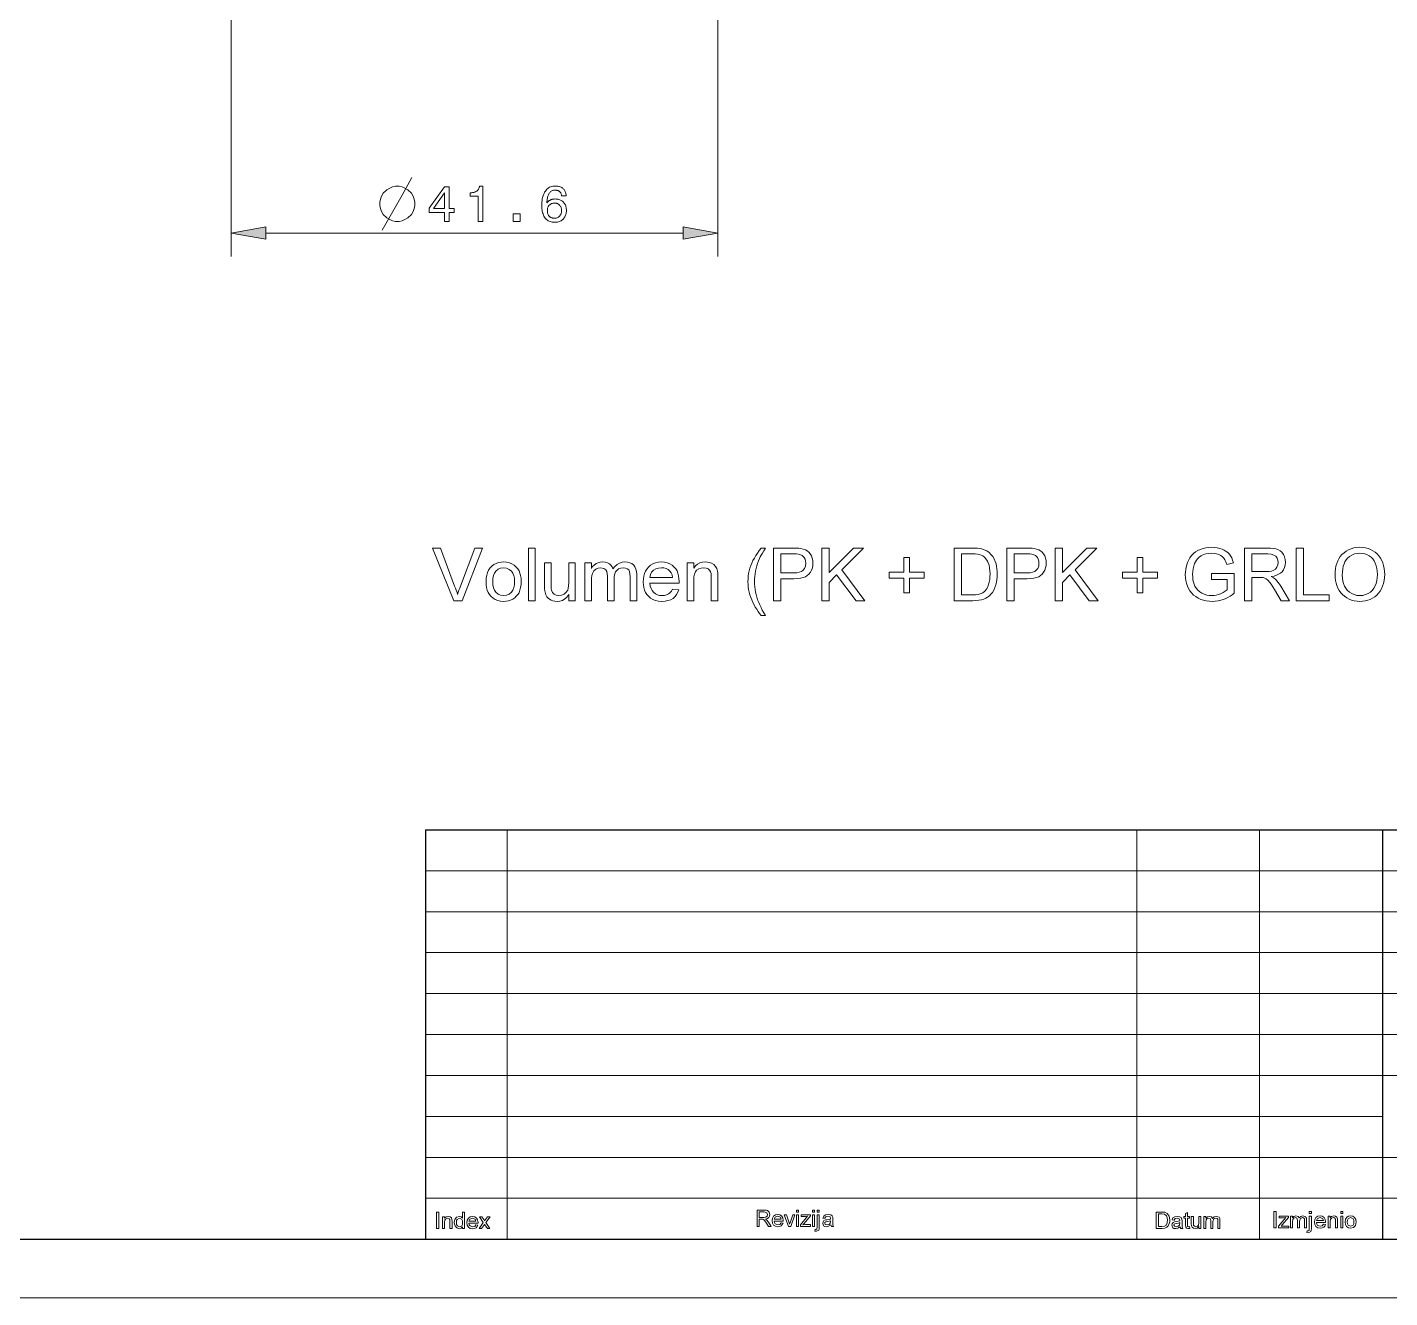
# Model space of a CAD drawing. Extents: x 0 to 297, y 0 to 420.
# Drawn here: x 108.4 to 224.8, y 0 to 108.6 of the extents above; entities that cross this region are included whole.
import ezdxf

# ---------------------------------------------------------------- set-up
doc = ezdxf.new("R2010")
doc.units = 0

msp = doc.modelspace()

# ---------------------------------------------------------------- linework, layer by layer
at = {"color": 7, "lineweight": 13}
for p, q in [((125.82, 138.32), (125.82, 89.01)), ((167.42, 138.32), (167.42, 89.01)), ((128.77, 91.01), (164.46, 91.01)), ((149.42, 40), (149.42, 5)), ((203.21, 40), (203.21, 5)), ((213.71, 40), (213.71, 5)), ((142.42, 36.5), (292, 36.5)), ((292, 33), (142.42, 33)), ((142.42, 29.5), (260.61, 29.5)), ((142.42, 26), (260.61, 26)), ((142.42, 22.5), (260.61, 22.5)), ((142.42, 19), (292, 19)), ((224.21, 15.5), (142.42, 15.5)), ((142.42, 12), (292, 12)), ((142.42, 8.5), (292, 8.5)), ((0, 0), (297, 0))]:
    msp.add_line(p, q, dxfattribs=at)
at = {"color": 7, "lineweight": 30}
for p, q in [((142.42, 40), (292, 40)), ((142.42, 40), (142.42, 5)), ((224.21, 40), (224.21, 5)), ((20, 5), (292, 5))]:
    msp.add_line(p, q, dxfattribs=at)
at = {"color": 7, "lineweight": 13}
msp.add_lwpolyline([(138.72, 91.26), (140.42, 94.26), (141.27, 95.76)], dxfattribs=at)
for points in [[(140.17, 95.01), (139.87, 95.01), (139.62, 94.96), (139.37, 94.86), (139.12, 94.71), (138.82, 94.41), (138.67, 94.16), (138.57, 93.91), (138.52, 93.66), (138.52, 93.36), (138.57, 93.11), (138.67, 92.86), (138.82, 92.61), (139.12, 92.31), (139.37, 92.16), (139.62, 92.06), (139.87, 92.01), (140.17, 92.01), (140.42, 92.06), (140.67, 92.16), (140.92, 92.31), (141.22, 92.61), (141.37, 92.86), (141.47, 93.11), (141.52, 93.36), (141.52, 93.66), (141.47, 93.91), (141.37, 94.16), (141.22, 94.41), (140.92, 94.71), (140.67, 94.86), (140.42, 94.96)], [(144.05, 92.01), (144.05, 92.76), (142.74, 92.76), (142.74, 93.14), (144.05, 94.95), (144.44, 94.95), (144.44, 93.1), (144.87, 93.1), (144.87, 92.76), (144.44, 92.76), (144.44, 92.01)], [(143.1, 93.1), (144.05, 93.1), (144.05, 94.44)], [(146.94, 92.01), (146.94, 94.15), (146.24, 94.15), (146.24, 94.45), (146.31, 94.46), (146.38, 94.46), (146.45, 94.47), (146.52, 94.48), (146.57, 94.49), (146.63, 94.51), (146.68, 94.53), (146.73, 94.55), (146.77, 94.57), (146.81, 94.6), (146.85, 94.62), (146.88, 94.66), (146.91, 94.69), (146.94, 94.73), (146.96, 94.77), (146.98, 94.82), (147, 94.87), (147.02, 94.92), (147.03, 94.97), (147.04, 95.03), (147.33, 95.03), (147.33, 92.01)], [(154.45, 94.2), (154.05, 94.2), (154.05, 94.25), (154.04, 94.29), (154.03, 94.33), (154.01, 94.37), (154, 94.41), (153.98, 94.44), (153.96, 94.48), (153.94, 94.51), (153.92, 94.53), (153.89, 94.56), (153.86, 94.58), (153.83, 94.6), (153.8, 94.62), (153.76, 94.64), (153.72, 94.65), (153.68, 94.66), (153.64, 94.67), (153.6, 94.68), (153.55, 94.68), (153.51, 94.68), (153.44, 94.68), (153.38, 94.67), (153.32, 94.66), (153.27, 94.64), (153.22, 94.62), (153.17, 94.59), (153.12, 94.55), (153.08, 94.51), (153.04, 94.46), (153, 94.41), (152.97, 94.36), (152.94, 94.29), (152.91, 94.23), (152.89, 94.15), (152.86, 94.07), (152.85, 93.99), (152.83, 93.9), (152.82, 93.8), (152.81, 93.7), (152.8, 93.6), (152.82, 93.63), (152.85, 93.66), (152.88, 93.69), (152.91, 93.71), (152.94, 93.74), (152.97, 93.76), (153, 93.78), (153.04, 93.8), (153.07, 93.82), (153.11, 93.84), (153.14, 93.86), (153.18, 93.87), (153.22, 93.88), (153.26, 93.9), (153.3, 93.9), (153.34, 93.91), (153.38, 93.92), (153.43, 93.92), (153.47, 93.93), (153.52, 93.93), (153.6, 93.92), (153.68, 93.92), (153.76, 93.9), (153.83, 93.88), (153.9, 93.86), (153.97, 93.83), (154.03, 93.79), (154.09, 93.75), (154.15, 93.7), (154.21, 93.65), (154.26, 93.6), (154.3, 93.54), (154.34, 93.47), (154.38, 93.41), (154.41, 93.34), (154.43, 93.26), (154.45, 93.19), (154.46, 93.1), (154.47, 93.02), (154.47, 92.93), (154.47, 92.85), (154.46, 92.76), (154.45, 92.68), (154.43, 92.6), (154.4, 92.53), (154.37, 92.46), (154.34, 92.39), (154.29, 92.33), (154.24, 92.26), (154.19, 92.21), (154.13, 92.15), (154.07, 92.11), (154.01, 92.06), (153.94, 92.03), (153.87, 92), (153.79, 91.97), (153.71, 91.95), (153.63, 91.94), (153.54, 91.93), (153.45, 91.93), (153.35, 91.93), (153.25, 91.94), (153.16, 91.96), (153.07, 91.99), (152.99, 92.02), (152.91, 92.06), (152.84, 92.11), (152.77, 92.16), (152.71, 92.22), (152.65, 92.29), (152.59, 92.37), (152.55, 92.45), (152.5, 92.54), (152.47, 92.64), (152.44, 92.74), (152.41, 92.85), (152.39, 92.96), (152.38, 93.08), (152.37, 93.21), (152.37, 93.34), (152.37, 93.5), (152.38, 93.65), (152.39, 93.79), (152.41, 93.93), (152.44, 94.06), (152.47, 94.18), (152.51, 94.29), (152.56, 94.4), (152.61, 94.5), (152.67, 94.59), (152.73, 94.68), (152.79, 94.75), (152.87, 94.82), (152.94, 94.87), (153.02, 94.92), (153.11, 94.96), (153.2, 94.99), (153.3, 95.02), (153.4, 95.03), (153.5, 95.03), (153.58, 95.03), (153.67, 95.02), (153.74, 95.01), (153.81, 95), (153.88, 94.98), (153.95, 94.95), (154.01, 94.93), (154.07, 94.89), (154.13, 94.86), (154.18, 94.82), (154.22, 94.77), (154.27, 94.72), (154.31, 94.67), (154.34, 94.61), (154.37, 94.55), (154.39, 94.49), (154.41, 94.42), (154.43, 94.35), (154.44, 94.28)], [(154.06, 92.93), (154.05, 92.99), (154.05, 93.04), (154.04, 93.09), (154.03, 93.14), (154.01, 93.19), (154, 93.24), (153.98, 93.28), (153.95, 93.32), (153.92, 93.36), (153.89, 93.4), (153.86, 93.43), (153.82, 93.46), (153.79, 93.49), (153.75, 93.51), (153.71, 93.53), (153.66, 93.54), (153.62, 93.56), (153.57, 93.56), (153.52, 93.57), (153.47, 93.57), (153.41, 93.57), (153.35, 93.56), (153.3, 93.56), (153.25, 93.54), (153.2, 93.53), (153.16, 93.51), (153.12, 93.49), (153.08, 93.46), (153.04, 93.43), (153, 93.4), (152.97, 93.36), (152.94, 93.32), (152.92, 93.28), (152.9, 93.24), (152.88, 93.19), (152.86, 93.15), (152.85, 93.09), (152.84, 93.04), (152.84, 92.98), (152.84, 92.92), (152.84, 92.87), (152.84, 92.81), (152.85, 92.75), (152.86, 92.7), (152.88, 92.65), (152.9, 92.61), (152.92, 92.56), (152.94, 92.52), (152.97, 92.48), (153, 92.45), (153.04, 92.41), (153.07, 92.38), (153.11, 92.36), (153.15, 92.33), (153.2, 92.31), (153.24, 92.3), (153.29, 92.28), (153.34, 92.28), (153.4, 92.27), (153.45, 92.27), (153.5, 92.27), (153.55, 92.28), (153.6, 92.29), (153.65, 92.3), (153.69, 92.31), (153.74, 92.33), (153.78, 92.36), (153.82, 92.39), (153.85, 92.42), (153.89, 92.45), (153.92, 92.49), (153.95, 92.53), (153.97, 92.57), (154, 92.62), (154.01, 92.66), (154.03, 92.71), (154.04, 92.76), (154.05, 92.82), (154.05, 92.87)], [(149.91, 92.01), (149.91, 92.66), (150.51, 92.66), (150.51, 92.01)], [(128.77, 91.53), (125.82, 91.01), (128.77, 90.49)], [(164.46, 90.49), (167.42, 91.01), (164.46, 91.53)], [(144.84, 59.58), (143.03, 64.08), (143.7, 64.08), (144.92, 60.84), (144.99, 60.65), (145.06, 60.47), (145.12, 60.29), (145.17, 60.12), (145.22, 60.3), (145.28, 60.48), (145.35, 60.66), (145.41, 60.84), (146.64, 64.08), (147.31, 64.08), (145.57, 59.58)], [(151.23, 59.58), (151.23, 64.08), (151.79, 64.08), (151.79, 59.58)], [(171.1, 58.33), (170.97, 58.5), (170.85, 58.67), (170.73, 58.85), (170.61, 59.04), (170.5, 59.24), (170.4, 59.44), (170.31, 59.65), (170.22, 59.87), (170.15, 60.09), (170.09, 60.31), (170.04, 60.53), (170.01, 60.75), (169.99, 60.98), (169.98, 61.21), (169.99, 61.45), (170.01, 61.68), (170.04, 61.91), (170.09, 62.13), (170.15, 62.36), (170.22, 62.58), (170.31, 62.79), (170.41, 63.01), (170.53, 63.22), (170.65, 63.44), (170.79, 63.65), (170.94, 63.87), (171.1, 64.08), (171.48, 64.08), (171.34, 63.85), (171.22, 63.64), (171.12, 63.47), (171.04, 63.32), (170.98, 63.2), (170.89, 62.99), (170.81, 62.77), (170.74, 62.56), (170.68, 62.33), (170.63, 62.11), (170.59, 61.89), (170.56, 61.66), (170.55, 61.44), (170.54, 61.21), (170.55, 60.99), (170.56, 60.77), (170.59, 60.54), (170.63, 60.32), (170.68, 60.1), (170.74, 59.88), (170.81, 59.66), (170.9, 59.44), (170.99, 59.22), (171.1, 59), (171.21, 58.78), (171.34, 58.55), (171.48, 58.33)], [(172.17, 59.58), (172.17, 64.08), (173.84, 64.08), (174.11, 64.08), (174.33, 64.07), (174.51, 64.04), (174.71, 63.99), (174.9, 63.93), (175.05, 63.84), (175.19, 63.72), (175.31, 63.58), (175.41, 63.41), (175.48, 63.22), (175.53, 63.02), (175.54, 62.8), (175.53, 62.59), (175.49, 62.38), (175.41, 62.19), (175.32, 62.01), (175.19, 61.85), (175.05, 61.73), (174.89, 61.63), (174.69, 61.56), (174.46, 61.5), (174.2, 61.47), (173.91, 61.46), (172.79, 61.46), (172.79, 59.58)], [(176.29, 59.58), (176.29, 64.08), (176.92, 64.08), (176.92, 62), (179, 64.08), (179.85, 64.08), (178, 62.23), (179.98, 59.58), (179.22, 59.58), (177.56, 61.79), (176.92, 61.15), (176.92, 59.58)], [(187.6, 59.58), (187.6, 64.08), (189.14, 64.08), (189.39, 64.08), (189.6, 64.07), (189.78, 64.05), (189.93, 64.02), (190.18, 63.94), (190.4, 63.84), (190.59, 63.7), (190.75, 63.54), (190.9, 63.35), (191.02, 63.15), (191.12, 62.93), (191.18, 62.74), (191.23, 62.53), (191.26, 62.32), (191.29, 62.09), (191.29, 61.86), (191.28, 61.61), (191.26, 61.38), (191.23, 61.16), (191.17, 60.95), (191.09, 60.7), (190.99, 60.48), (190.87, 60.29), (190.74, 60.13), (190.61, 60), (190.46, 59.89), (190.31, 59.8), (190.13, 59.72), (189.93, 59.66), (189.71, 59.62), (189.47, 59.59), (189.21, 59.58)], [(192.1, 59.58), (192.1, 64.08), (193.77, 64.08), (194.04, 64.08), (194.27, 64.07), (194.45, 64.04), (194.65, 63.99), (194.83, 63.93), (194.99, 63.84), (195.13, 63.72), (195.25, 63.58), (195.35, 63.41), (195.42, 63.22), (195.46, 63.02), (195.48, 62.8), (195.47, 62.59), (195.42, 62.38), (195.35, 62.19), (195.25, 62.01), (195.13, 61.85), (194.99, 61.73), (194.83, 61.63), (194.63, 61.56), (194.4, 61.5), (194.14, 61.47), (193.85, 61.46), (192.73, 61.46), (192.73, 59.58)], [(196.23, 59.58), (196.23, 64.08), (196.85, 64.08), (196.85, 62), (198.94, 64.08), (199.79, 64.08), (197.94, 62.23), (199.92, 59.58), (199.15, 59.58), (197.5, 61.79), (196.85, 61.15), (196.85, 59.58)], [(209.6, 61.4), (209.6, 61.9), (211.54, 61.9), (211.54, 60.22), (211.36, 60.09), (211.18, 59.97), (211, 59.87), (210.82, 59.78), (210.63, 59.7), (210.39, 59.62), (210.16, 59.57), (209.91, 59.53), (209.67, 59.52), (209.41, 59.53), (209.15, 59.57), (208.91, 59.62), (208.68, 59.7), (208.46, 59.8), (208.25, 59.93), (208.06, 60.07), (207.9, 60.23), (207.75, 60.42), (207.63, 60.62), (207.53, 60.84), (207.45, 61.07), (207.4, 61.31), (207.37, 61.55), (207.35, 61.81), (207.36, 62.03), (207.39, 62.24), (207.42, 62.44), (207.48, 62.64), (207.55, 62.84), (207.63, 63.03), (207.75, 63.25), (207.89, 63.44), (208.05, 63.61), (208.23, 63.75), (208.43, 63.87), (208.64, 63.97), (208.87, 64.05), (209.1, 64.1), (209.36, 64.14), (209.62, 64.15), (209.86, 64.14), (210.09, 64.11), (210.3, 64.06), (210.51, 63.99), (210.69, 63.91), (210.86, 63.8), (211, 63.69), (211.13, 63.56), (211.23, 63.41), (211.33, 63.24), (211.4, 63.04), (211.47, 62.83), (210.9, 62.68), (210.82, 62.9), (210.74, 63.07), (210.65, 63.22), (210.53, 63.34), (210.39, 63.44), (210.22, 63.53), (210.03, 63.59), (209.82, 63.63), (209.61, 63.65), (209.35, 63.63), (209.12, 63.59), (208.91, 63.52), (208.72, 63.43), (208.56, 63.32), (208.43, 63.19), (208.32, 63.05), (208.23, 62.9), (208.15, 62.75), (208.08, 62.53), (208.02, 62.31), (207.99, 62.08), (207.98, 61.84), (207.99, 61.6), (208.01, 61.38), (208.05, 61.18), (208.11, 60.99), (208.18, 60.82), (208.3, 60.63), (208.44, 60.47), (208.6, 60.33), (208.78, 60.22), (208.98, 60.13), (209.19, 60.07), (209.4, 60.03), (209.62, 60.02), (209.81, 60.03), (209.99, 60.06), (210.18, 60.11), (210.36, 60.18), (210.59, 60.29), (210.77, 60.4), (210.92, 60.51), (210.92, 61.4)], [(212.42, 59.58), (212.42, 64.08), (214.38, 64.08), (214.65, 64.08), (214.89, 64.05), (215.09, 64.02), (215.26, 63.96), (215.45, 63.86), (215.61, 63.72), (215.74, 63.54), (215.84, 63.33), (215.9, 63.1), (215.92, 62.86), (215.9, 62.63), (215.84, 62.43), (215.75, 62.23), (215.62, 62.06), (215.49, 61.94), (215.33, 61.84), (215.15, 61.76), (214.94, 61.69), (214.7, 61.65), (214.9, 61.53), (215.05, 61.42), (215.17, 61.29), (215.29, 61.15), (215.41, 60.99), (215.52, 60.82), (216.27, 59.58), (215.55, 59.58), (214.98, 60.53), (214.83, 60.78), (214.69, 60.99), (214.57, 61.15), (214.42, 61.33), (214.28, 61.45), (214.15, 61.52), (214.02, 61.56), (213.89, 61.58), (213.7, 61.58), (213.04, 61.58), (213.04, 59.58)], [(216.84, 59.58), (216.84, 64.08), (217.46, 64.08), (217.46, 60.08), (219.65, 60.08), (219.65, 59.58)], [(220.15, 61.77), (220.16, 62.05), (220.18, 62.3), (220.23, 62.54), (220.3, 62.77), (220.38, 62.98), (220.48, 63.17), (220.6, 63.35), (220.74, 63.52), (220.92, 63.68), (221.11, 63.83), (221.31, 63.94), (221.53, 64.03), (221.77, 64.1), (222.01, 64.13), (222.28, 64.15), (222.52, 64.13), (222.75, 64.1), (222.97, 64.04), (223.18, 63.96), (223.39, 63.85), (223.57, 63.72), (223.74, 63.58), (223.89, 63.41), (224.03, 63.23), (224.14, 63.03), (224.23, 62.81), (224.3, 62.58), (224.36, 62.34), (224.39, 62.09), (224.4, 61.83), (224.39, 61.56), (224.35, 61.31), (224.3, 61.06), (224.22, 60.83), (224.12, 60.61), (224.01, 60.41), (223.87, 60.22), (223.72, 60.06), (223.54, 59.92), (223.35, 59.8), (223.15, 59.7), (222.94, 59.62), (222.72, 59.57), (222.5, 59.53), (222.27, 59.52), (222.03, 59.53), (221.79, 59.57), (221.57, 59.63), (221.35, 59.72), (221.15, 59.83), (220.96, 59.96), (220.79, 60.11), (220.64, 60.27), (220.51, 60.46), (220.4, 60.66), (220.31, 60.87), (220.24, 61.09), (220.19, 61.31), (220.16, 61.54)], [(147.6, 61.21), (147.62, 61.5), (147.66, 61.76), (147.73, 61.99), (147.82, 62.2), (147.95, 62.38), (148.1, 62.54), (148.27, 62.67), (148.46, 62.77), (148.66, 62.84), (148.88, 62.88), (149.11, 62.9), (149.36, 62.88), (149.6, 62.83), (149.81, 62.74), (150.01, 62.62), (150.19, 62.46), (150.31, 62.31), (150.42, 62.13), (150.5, 61.94), (150.56, 61.73), (150.59, 61.5), (150.6, 61.26), (150.59, 60.96), (150.56, 60.7), (150.5, 60.47), (150.42, 60.27), (150.32, 60.11), (150.19, 59.96), (150.05, 59.83), (149.88, 59.72), (149.7, 59.63), (149.51, 59.57), (149.31, 59.53), (149.11, 59.52), (148.85, 59.54), (148.61, 59.59), (148.39, 59.68), (148.2, 59.8), (148.02, 59.96), (147.89, 60.11), (147.79, 60.29), (147.71, 60.49), (147.65, 60.71), (147.62, 60.95)], [(156.04, 59.58), (156.04, 62.83), (156.6, 62.83), (156.6, 62.34), (156.71, 62.5), (156.85, 62.63), (157, 62.75), (157.17, 62.83), (157.36, 62.88), (157.56, 62.9), (157.78, 62.88), (157.97, 62.83), (158.14, 62.74), (158.27, 62.62), (158.38, 62.48), (158.45, 62.31), (158.62, 62.52), (158.8, 62.68), (159.01, 62.8), (159.23, 62.87), (159.47, 62.9), (159.7, 62.88), (159.9, 62.83), (160.07, 62.75), (160.22, 62.63), (160.33, 62.48), (160.41, 62.29), (160.46, 62.07), (160.48, 61.81), (160.48, 59.58), (159.92, 59.58), (159.92, 61.61), (159.9, 61.89), (159.86, 62.08), (159.79, 62.21), (159.67, 62.31), (159.52, 62.37), (159.34, 62.4), (159.12, 62.37), (158.93, 62.3), (158.77, 62.17), (158.67, 62.04), (158.6, 61.88), (158.56, 61.68), (158.54, 61.45), (158.54, 59.58), (157.98, 59.58), (157.98, 61.67), (157.96, 61.89), (157.92, 62.07), (157.85, 62.21), (157.67, 62.35), (157.41, 62.4), (157.18, 62.37), (156.98, 62.28), (156.81, 62.13), (156.69, 61.92), (156.64, 61.74), (156.61, 61.52), (156.6, 61.25), (156.6, 59.58)], [(163.54, 60.58), (164.09, 60.52), (164, 60.3), (163.89, 60.1), (163.75, 59.93), (163.58, 59.78), (163.38, 59.67), (163.15, 59.59), (162.9, 59.54), (162.63, 59.52), (162.35, 59.54), (162.09, 59.59), (161.86, 59.68), (161.65, 59.8), (161.47, 59.96), (161.34, 60.11), (161.23, 60.29), (161.15, 60.48), (161.09, 60.7), (161.05, 60.93), (161.04, 61.18), (161.05, 61.44), (161.09, 61.68), (161.15, 61.91), (161.23, 62.11), (161.34, 62.29), (161.47, 62.45), (161.66, 62.61), (161.86, 62.73), (162.08, 62.82), (162.33, 62.88), (162.59, 62.9), (162.85, 62.88), (163.09, 62.83), (163.31, 62.74), (163.5, 62.62), (163.68, 62.46), (163.81, 62.3), (163.92, 62.13), (164, 61.93), (164.06, 61.72), (164.09, 61.48), (164.1, 61.23), (164.1, 61.08), (161.6, 61.08), (161.64, 60.84), (161.7, 60.63), (161.8, 60.45), (161.92, 60.3), (162.07, 60.18), (162.24, 60.09), (162.43, 60.04), (162.64, 60.02), (162.84, 60.04), (163.02, 60.08), (163.18, 60.16), (163.32, 60.26), (163.44, 60.41)], [(164.79, 59.58), (164.79, 62.83), (165.35, 62.83), (165.35, 62.37), (165.5, 62.56), (165.68, 62.71), (165.88, 62.81), (166.1, 62.88), (166.35, 62.9), (166.53, 62.88), (166.71, 62.85), (166.87, 62.79), (167.08, 62.67), (167.22, 62.52), (167.32, 62.33), (167.39, 62.11), (167.4, 61.98), (167.41, 61.8), (167.42, 61.58), (167.42, 59.58), (166.85, 59.58), (166.85, 61.54), (166.85, 61.74), (166.83, 61.91), (166.79, 62.04), (166.71, 62.18), (166.57, 62.3), (166.4, 62.37), (166.2, 62.4), (165.98, 62.37), (165.78, 62.3), (165.6, 62.18), (165.49, 62.04), (165.42, 61.86), (165.37, 61.62), (165.35, 61.34), (165.35, 59.58)], [(172.79, 61.96), (173.9, 61.96), (174.16, 61.97), (174.37, 62.01), (174.55, 62.08), (174.69, 62.18), (174.81, 62.34), (174.89, 62.54), (174.92, 62.79), (174.9, 62.97), (174.86, 63.13), (174.78, 63.28), (174.62, 63.44), (174.42, 63.54), (174.3, 63.57), (174.12, 63.58), (173.89, 63.58), (172.79, 63.58)], [(183.29, 60.27), (183.29, 61.52), (182.04, 61.52), (182.04, 62.02), (183.29, 62.02), (183.29, 63.27), (183.79, 63.27), (183.79, 62.02), (185.04, 62.02), (185.04, 61.52), (183.79, 61.52), (183.79, 60.27)], [(188.23, 60.08), (189.16, 60.08), (189.43, 60.09), (189.66, 60.12), (189.84, 60.17), (190.06, 60.27), (190.23, 60.41), (190.36, 60.57), (190.47, 60.76), (190.55, 60.99), (190.6, 61.18), (190.64, 61.39), (190.66, 61.62), (190.67, 61.87), (190.66, 62.14), (190.63, 62.39), (190.59, 62.61), (190.52, 62.81), (190.44, 62.97), (190.32, 63.15), (190.19, 63.3), (190.05, 63.41), (189.9, 63.49), (189.76, 63.53), (189.59, 63.56), (189.39, 63.58), (189.15, 63.58), (188.23, 63.58)], [(192.73, 61.96), (193.84, 61.96), (194.1, 61.97), (194.31, 62.01), (194.49, 62.08), (194.62, 62.18), (194.75, 62.34), (194.83, 62.54), (194.85, 62.79), (194.84, 62.97), (194.79, 63.13), (194.72, 63.28), (194.56, 63.44), (194.36, 63.54), (194.24, 63.57), (194.06, 63.58), (193.83, 63.58), (192.73, 63.58)], [(203.23, 60.27), (203.23, 61.52), (201.98, 61.52), (201.98, 62.02), (203.23, 62.02), (203.23, 63.27), (203.73, 63.27), (203.73, 62.02), (204.98, 62.02), (204.98, 61.52), (203.73, 61.52), (203.73, 60.27)], [(213.04, 62.08), (214.27, 62.08), (214.51, 62.09), (214.71, 62.12), (214.87, 62.17), (215.05, 62.28), (215.18, 62.44), (215.27, 62.64), (215.29, 62.85), (215.27, 63.05), (215.2, 63.23), (215.08, 63.38), (214.91, 63.49), (214.69, 63.56), (214.41, 63.58), (213.04, 63.58)], [(220.77, 61.77), (220.78, 61.51), (220.82, 61.26), (220.88, 61.04), (220.96, 60.84), (221.07, 60.65), (221.2, 60.49), (221.38, 60.32), (221.58, 60.19), (221.79, 60.1), (222.02, 60.04), (222.27, 60.02), (222.52, 60.04), (222.76, 60.1), (222.97, 60.19), (223.17, 60.32), (223.35, 60.49), (223.48, 60.66), (223.58, 60.85), (223.67, 61.06), (223.73, 61.3), (223.76, 61.55), (223.77, 61.83), (223.76, 62.1), (223.73, 62.34), (223.67, 62.57), (223.59, 62.79), (223.49, 62.98), (223.37, 63.15), (223.23, 63.3), (223.06, 63.42), (222.88, 63.52), (222.69, 63.59), (222.49, 63.63), (222.28, 63.65), (222.04, 63.63), (221.81, 63.58), (221.6, 63.49), (221.4, 63.37), (221.22, 63.21), (221.1, 63.08), (221, 62.92), (220.92, 62.74), (220.85, 62.53), (220.81, 62.3), (220.78, 62.04)], [(148.17, 61.21), (148.18, 60.93), (148.23, 60.69), (148.32, 60.48), (148.43, 60.32), (148.63, 60.15), (148.85, 60.05), (149.11, 60.02), (149.36, 60.05), (149.58, 60.15), (149.78, 60.32), (149.89, 60.49), (149.98, 60.7), (150.03, 60.94), (150.04, 61.23), (150.03, 61.5), (149.98, 61.73), (149.89, 61.93), (149.77, 62.1), (149.58, 62.26), (149.36, 62.36), (149.11, 62.4), (148.85, 62.36), (148.63, 62.27), (148.43, 62.1), (148.32, 61.94), (148.23, 61.73), (148.18, 61.49)], [(154.67, 59.58), (154.67, 60.1), (154.51, 59.89), (154.33, 59.73), (154.13, 59.61), (153.91, 59.54), (153.67, 59.52), (153.49, 59.53), (153.32, 59.57), (153.16, 59.63), (152.95, 59.76), (152.8, 59.91), (152.7, 60.09), (152.64, 60.31), (152.62, 60.44), (152.61, 60.61), (152.6, 60.83), (152.6, 62.83), (153.17, 62.83), (153.17, 61.05), (153.17, 60.8), (153.18, 60.61), (153.2, 60.48), (153.28, 60.29), (153.42, 60.14), (153.6, 60.05), (153.82, 60.02), (154.06, 60.05), (154.28, 60.15), (154.46, 60.3), (154.58, 60.49), (154.63, 60.65), (154.66, 60.86), (154.67, 61.12), (154.67, 62.83), (155.23, 62.83), (155.23, 59.58)], [(161.6, 61.58), (163.54, 61.58), (163.5, 61.8), (163.43, 61.98), (163.32, 62.12), (163.17, 62.24), (163, 62.33), (162.8, 62.38), (162.59, 62.4), (162.34, 62.37), (162.11, 62.3), (161.91, 62.18), (161.75, 62.01), (161.65, 61.81)], [(143.38, 5.92), (143.38, 7.32), (143.57, 7.32), (143.57, 5.92)], [(145.59, 5.92), (145.59, 6.07), (145.48, 5.94), (145.32, 5.9), (145.1, 5.97), (144.95, 6.15), (144.91, 6.28), (144.89, 6.42), (144.91, 6.57), (144.94, 6.7), (145.09, 6.88), (145.32, 6.95), (145.48, 6.91), (145.59, 6.8), (145.59, 7.32), (145.77, 7.32), (145.77, 5.92)], [(170.76, 6.09), (170.76, 7.49), (171.37, 7.49), (171.53, 7.48), (171.64, 7.45), (171.79, 7.32), (171.85, 7.11), (171.83, 6.97), (171.76, 6.86), (171.64, 6.78), (171.47, 6.73), (171.58, 6.66), (171.73, 6.47), (171.96, 6.09), (171.74, 6.09), (171.56, 6.38), (171.43, 6.58), (171.34, 6.67), (171.26, 6.71), (171.16, 6.71), (170.95, 6.71), (170.95, 6.09)], [(170.95, 6.87), (171.34, 6.87), (171.52, 6.89), (171.62, 6.98), (171.65, 7.11), (171.59, 7.27), (171.38, 7.34), (170.95, 7.34)], [(172.81, 6.4), (172.98, 6.38), (172.92, 6.25), (172.83, 6.15), (172.69, 6.09), (172.53, 6.07), (172.33, 6.11), (172.17, 6.21), (172.07, 6.37), (172.04, 6.59), (172.07, 6.81), (172.17, 6.98), (172.33, 7.09), (172.52, 7.12), (172.71, 7.09), (172.86, 6.99), (172.96, 6.82), (172.99, 6.6), (172.99, 6.56), (172.21, 6.56), (172.24, 6.42), (172.31, 6.31), (172.53, 6.23), (172.7, 6.27)], [(173.45, 6.09), (173.09, 7.1), (173.27, 7.1), (173.48, 6.5), (173.54, 6.29), (173.61, 6.48), (173.82, 7.1), (174, 7.1), (173.66, 6.09)], [(174.14, 7.32), (174.14, 7.49), (174.31, 7.49), (174.31, 7.32)], [(174.14, 6.09), (174.14, 7.1), (174.31, 7.1), (174.31, 6.09)], [(174.47, 6.09), (174.47, 6.24), (175.08, 6.97), (174.9, 6.95), (174.53, 6.95), (174.53, 7.1), (175.32, 7.1), (175.32, 6.99), (174.78, 6.35), (174.68, 6.23), (174.89, 6.25), (175.34, 6.25), (175.34, 6.09)], [(175.5, 7.32), (175.5, 7.49), (175.67, 7.49), (175.67, 7.32)], [(175.5, 6.09), (175.5, 7.1), (175.67, 7.1), (175.67, 6.09)], [(175.7, 5.7), (175.73, 5.85), (175.81, 5.84), (175.88, 5.87), (175.91, 6.05), (175.91, 7.1), (176.08, 7.1), (176.08, 6.04), (176.07, 5.88), (176.03, 5.78), (175.83, 5.68)], [(175.91, 7.32), (175.91, 7.49), (176.08, 7.49), (176.08, 7.32)], [(177.07, 6.23), (176.88, 6.11), (176.7, 6.07), (176.56, 6.09), (176.45, 6.15), (176.37, 6.36), (176.4, 6.49), (176.48, 6.59), (176.6, 6.65), (176.75, 6.67), (176.92, 6.7), (177.05, 6.73), (177.05, 6.77), (177, 6.91), (176.81, 6.97), (176.64, 6.93), (176.56, 6.79), (176.38, 6.81), (176.46, 6.98), (176.61, 7.09), (176.85, 7.12), (177.06, 7.09), (177.18, 7.01), (177.23, 6.89), (177.24, 6.74), (177.24, 6.52), (177.24, 6.34), (177.25, 6.23), (177.3, 6.09), (177.12, 6.09)], [(204.88, 5.93), (204.88, 7.33), (205.36, 7.33), (205.6, 7.31), (205.81, 7.21), (205.9, 7.1), (205.97, 6.97), (206.01, 6.82), (206.03, 6.64), (206.02, 6.49), (205.99, 6.36), (205.9, 6.15), (205.77, 6.02), (205.6, 5.95), (205.38, 5.93)], [(205.07, 6.09), (205.36, 6.09), (205.58, 6.11), (205.7, 6.19), (205.8, 6.37), (205.82, 6.49), (205.83, 6.64), (205.81, 6.84), (205.76, 6.99), (205.59, 7.15), (205.36, 7.18), (205.07, 7.18)], [(207.72, 6.08), (207.74, 5.93), (207.61, 5.91), (207.46, 5.94), (207.39, 6.02), (207.37, 6.22), (207.37, 6.79), (207.23, 6.79), (207.23, 6.94), (207.37, 6.94), (207.37, 7.19), (207.54, 7.29), (207.54, 6.94), (207.72, 6.94), (207.72, 6.79), (207.54, 6.79), (207.54, 6.2), (207.55, 6.11), (207.58, 6.08), (207.64, 6.07)], [(214.92, 5.97), (214.92, 7.37), (215.11, 7.37), (215.11, 5.97)], [(216.34, 5.97), (216.34, 6.98), (216.51, 6.98), (216.51, 6.83), (216.64, 6.95), (216.81, 7), (216.99, 6.95), (217.09, 6.82), (217.23, 6.96), (217.4, 7), (217.64, 6.92), (217.7, 6.81), (217.72, 6.66), (217.72, 5.97), (217.54, 5.97), (217.54, 6.6), (217.53, 6.75), (217.47, 6.82), (217.36, 6.85), (217.19, 6.78), (217.12, 6.55), (217.12, 5.97), (216.94, 5.97), (216.94, 6.62), (216.9, 6.79), (216.76, 6.85), (216.63, 6.81), (216.54, 6.7), (216.51, 6.49), (216.51, 5.97)], [(217.95, 7.2), (217.95, 7.37), (218.13, 7.37), (218.13, 7.2)], [(219.17, 6.28), (219.34, 6.26), (219.28, 6.13), (219.18, 6.03), (219.05, 5.97), (218.88, 5.95), (218.68, 5.99), (218.52, 6.09), (218.42, 6.25), (218.39, 6.47), (218.42, 6.69), (218.52, 6.86), (218.68, 6.97), (218.87, 7), (219.06, 6.97), (219.21, 6.87), (219.31, 6.7), (219.34, 6.48), (219.34, 6.44), (218.57, 6.44), (218.6, 6.3), (218.66, 6.19), (218.89, 6.11), (219.06, 6.15)], [(219.56, 5.97), (219.56, 6.98), (219.73, 6.98), (219.73, 6.84), (219.86, 6.96), (220.04, 7), (220.2, 6.97), (220.31, 6.88), (220.36, 6.76), (220.37, 6.59), (220.37, 5.97), (220.2, 5.97), (220.2, 6.58), (220.18, 6.73), (220.11, 6.82), (219.99, 6.85), (219.81, 6.78), (219.75, 6.68), (219.73, 6.52), (219.73, 5.97)], [(220.65, 7.2), (220.65, 7.37), (220.82, 7.37), (220.82, 7.2)], [(221.02, 6.48), (221.05, 6.72), (221.17, 6.89), (221.31, 6.97), (221.48, 7), (221.67, 6.97), (221.82, 6.87), (221.92, 6.7), (221.95, 6.49), (221.93, 6.32), (221.89, 6.19), (221.72, 6.01), (221.48, 5.95), (221.29, 5.99), (221.14, 6.09), (221.05, 6.25)], [(143.88, 5.92), (143.88, 6.93), (144.06, 6.93), (144.06, 6.79), (144.19, 6.91), (144.37, 6.95), (144.53, 6.92), (144.64, 6.83), (144.69, 6.7), (144.7, 6.54), (144.7, 5.92), (144.52, 5.92), (144.52, 6.53), (144.51, 6.68), (144.44, 6.76), (144.32, 6.79), (144.14, 6.73), (144.08, 6.63), (144.06, 6.46), (144.06, 5.92)], [(145.07, 6.42), (145.09, 6.26), (145.15, 6.15), (145.33, 6.05), (145.52, 6.14), (145.58, 6.25), (145.59, 6.41), (145.58, 6.58), (145.52, 6.7), (145.33, 6.79), (145.14, 6.7), (145.09, 6.59)], [(146.74, 6.23), (146.91, 6.21), (146.85, 6.08), (146.75, 5.98), (146.62, 5.92), (146.46, 5.9), (146.25, 5.93), (146.1, 6.04), (146, 6.2), (145.96, 6.42), (146, 6.64), (146.1, 6.81), (146.25, 6.91), (146.45, 6.95), (146.63, 6.92), (146.79, 6.81), (146.88, 6.65), (146.92, 6.43), (146.92, 6.39), (146.14, 6.39), (146.17, 6.24), (146.24, 6.14), (146.46, 6.05), (146.63, 6.1)], [(146.14, 6.54), (146.74, 6.54), (146.67, 6.71), (146.45, 6.79), (146.23, 6.72)], [(147.01, 5.92), (147.37, 6.43), (147.03, 6.93), (147.24, 6.93), (147.41, 6.69), (147.48, 6.58), (147.56, 6.68), (147.73, 6.93), (147.94, 6.93), (147.58, 6.43), (147.93, 5.92), (147.72, 5.92), (147.51, 6.22), (147.48, 6.27), (147.22, 5.92)], [(172.21, 6.71), (172.82, 6.71), (172.75, 6.88), (172.52, 6.97), (172.31, 6.9)], [(177.05, 6.58), (176.93, 6.55), (176.77, 6.52), (176.63, 6.49), (176.56, 6.44), (176.54, 6.37), (176.59, 6.27), (176.74, 6.23), (176.91, 6.27), (177.02, 6.37), (177.05, 6.52)], [(206.9, 6.07), (206.72, 5.95), (206.54, 5.91), (206.39, 5.93), (206.29, 5.99), (206.2, 6.2), (206.23, 6.33), (206.32, 6.43), (206.44, 6.49), (206.59, 6.51), (206.76, 6.54), (206.88, 6.57), (206.88, 6.61), (206.84, 6.75), (206.65, 6.81), (206.48, 6.77), (206.4, 6.63), (206.22, 6.65), (206.3, 6.82), (206.45, 6.93), (206.68, 6.96), (206.89, 6.93), (207.01, 6.85), (207.07, 6.73), (207.08, 6.58), (207.08, 6.36), (207.08, 6.18), (207.09, 6.07), (207.14, 5.93), (206.96, 5.93)], [(206.88, 6.42), (206.77, 6.39), (206.61, 6.36), (206.47, 6.33), (206.4, 6.28), (206.38, 6.21), (206.43, 6.11), (206.57, 6.07), (206.75, 6.11), (206.85, 6.21), (206.88, 6.36)], [(208.52, 5.93), (208.52, 6.09), (208.38, 5.96), (208.21, 5.91), (208.05, 5.95), (207.94, 6.03), (207.88, 6.16), (207.87, 6.32), (207.87, 6.94), (208.05, 6.94), (208.05, 6.39), (208.06, 6.21), (208.13, 6.11), (208.25, 6.07), (208.39, 6.11), (208.49, 6.21), (208.52, 6.41), (208.52, 6.94), (208.69, 6.94), (208.69, 5.93)], [(208.94, 5.93), (208.94, 6.94), (209.12, 6.94), (209.12, 6.79), (209.24, 6.91), (209.42, 6.96), (209.6, 6.91), (209.69, 6.78), (209.83, 6.92), (210.01, 6.96), (210.24, 6.88), (210.3, 6.77), (210.32, 6.62), (210.32, 5.93), (210.15, 5.93), (210.15, 6.56), (210.13, 6.71), (210.07, 6.78), (209.97, 6.81), (209.79, 6.74), (209.72, 6.51), (209.72, 5.93), (209.55, 5.93), (209.55, 6.58), (209.5, 6.75), (209.37, 6.81), (209.23, 6.77), (209.15, 6.66), (209.12, 6.45), (209.12, 5.93)], [(215.33, 5.97), (215.33, 6.12), (215.94, 6.85), (215.76, 6.83), (215.38, 6.83), (215.38, 6.98), (216.18, 6.98), (216.18, 6.87), (215.64, 6.23), (215.54, 6.11), (215.75, 6.13), (216.2, 6.13), (216.2, 5.97)], [(217.75, 5.58), (217.78, 5.73), (217.85, 5.72), (217.93, 5.75), (217.95, 5.93), (217.95, 6.98), (218.13, 6.98), (218.13, 5.92), (218.11, 5.76), (218.08, 5.66), (217.88, 5.56)], [(218.57, 6.59), (219.17, 6.59), (219.1, 6.76), (218.87, 6.85), (218.66, 6.78)], [(220.65, 5.97), (220.65, 6.98), (220.82, 6.98), (220.82, 5.97)], [(221.19, 6.48), (221.21, 6.32), (221.27, 6.2), (221.48, 6.11), (221.69, 6.2), (221.75, 6.32), (221.77, 6.48), (221.75, 6.64), (221.69, 6.75), (221.48, 6.85), (221.27, 6.75), (221.21, 6.64)]]:
    msp.add_lwpolyline(points, close=True, dxfattribs=at)
for points in [[(128.77, 91.53), (125.82, 91.01), (128.77, 91.53), (128.77, 90.49)], [(164.46, 90.49), (167.42, 91.01), (164.46, 90.49), (164.46, 91.53)]]:
    msp.add_solid(points, dxfattribs=at)

doc.saveas('drawing.dxf')
